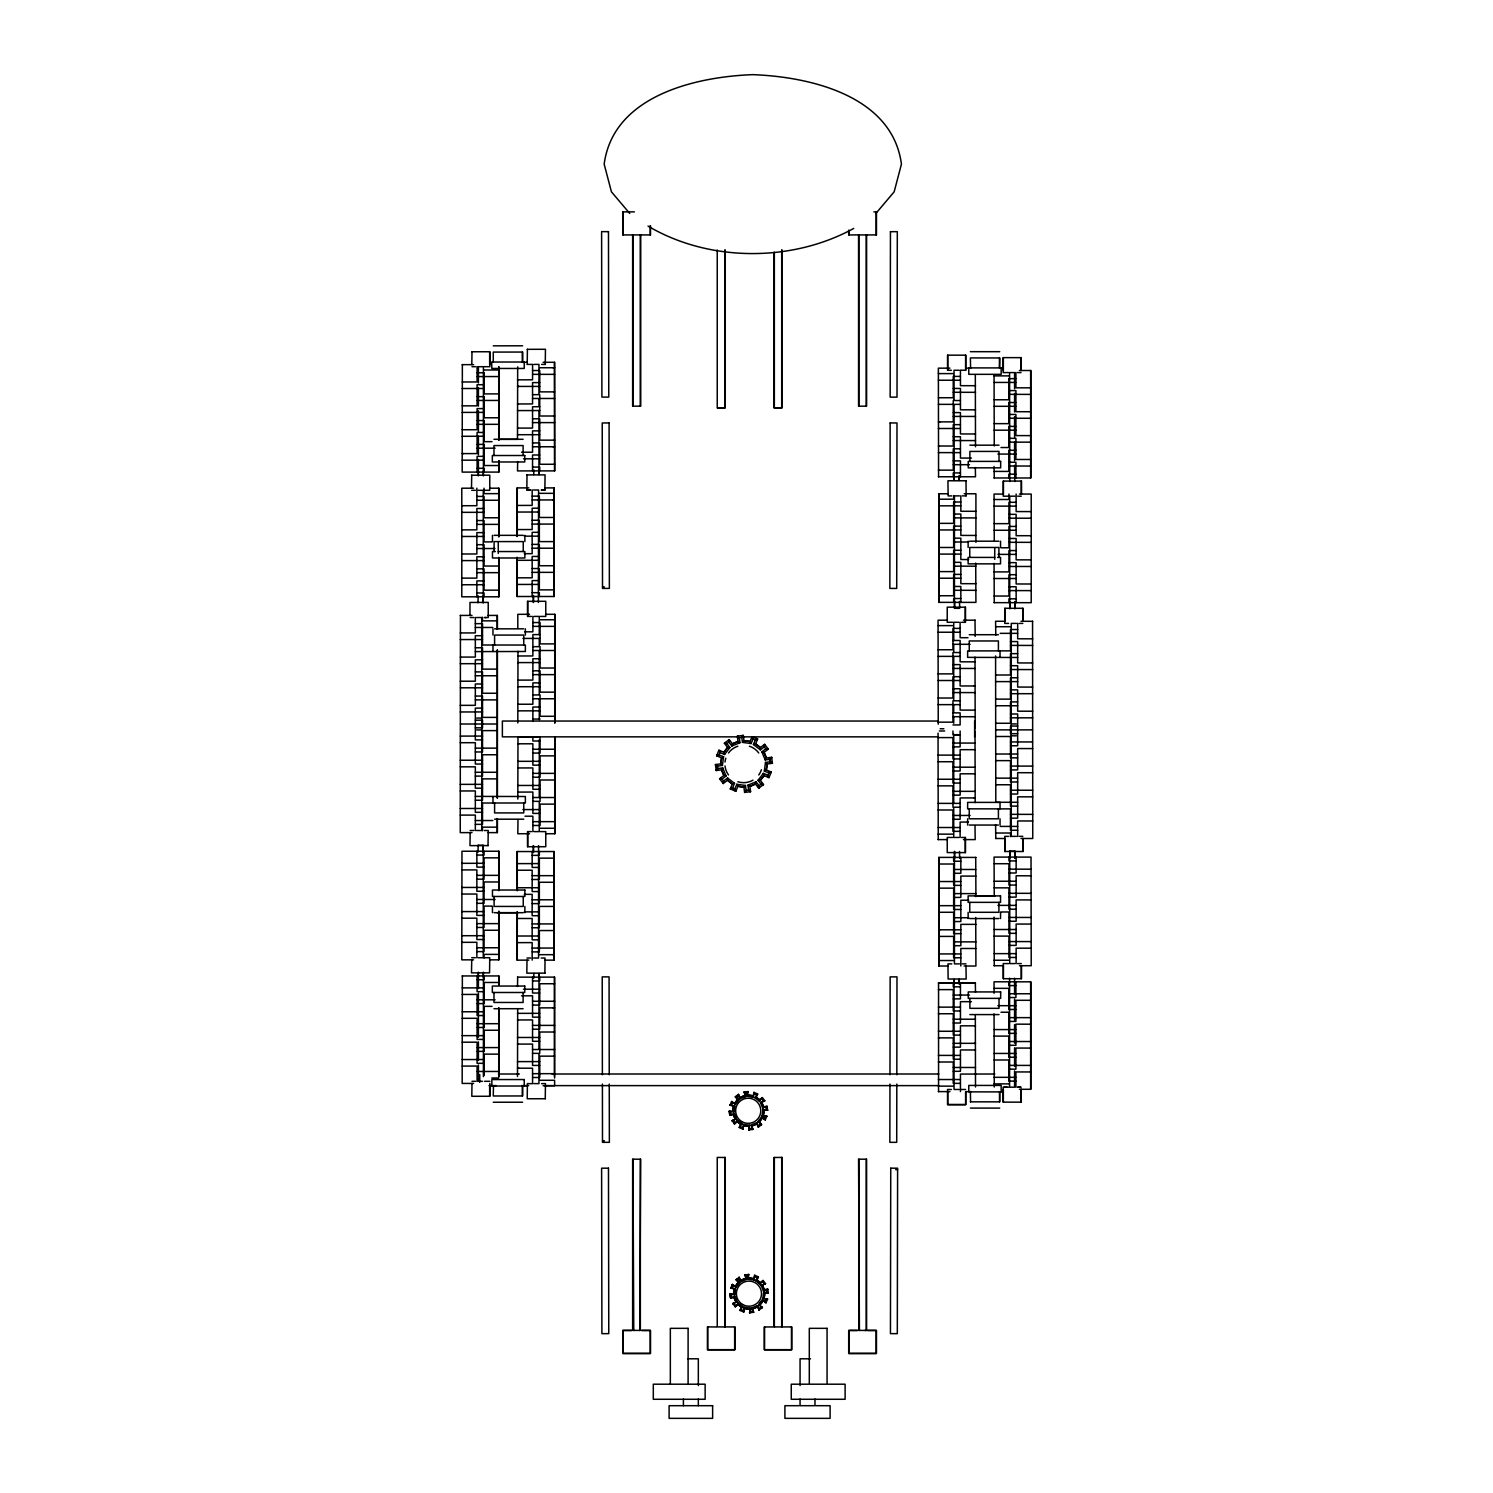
<?xml version="1.0" encoding="UTF-8"?>
<svg xmlns="http://www.w3.org/2000/svg" width="1493" height="1493" viewBox="0 0 1493 1493"><rect width="100%" height="100%" fill="white"/><g stroke="black" fill="none" stroke-linecap="round" stroke-linejoin="round"><path stroke-width="1.5" d="M723.247 783.526L723.582 781.044L727.576 778.002L727.576 780.223L732.354 783.9L734.5 783.34L732.578 787.968L730.264 788.92L732.354 783.9A23.104 23.104 0 0 1 727.576 780.223L723.247 783.526L719.589 778.73L723.918 775.427L726.065 776.005L722.071 779.047L719.589 778.73M734.519 1123.912L737.43 1120.198L737.43 1121.691A15.527 15.527 0 0 0 740.64 1124.173L742.096 1123.781L739.24 1127.532L740.64 1124.173L737.43 1121.691L734.519 1123.912L732.074 1120.683L736.422 1118.854L732.074 1120.683M735.265 1306.786L738.177 1303.072L738.177 1304.565L741.386 1307.047L742.823 1306.674L739.968 1310.425L741.386 1307.047A15.527 15.527 0 0 1 738.177 1304.565L735.265 1306.786L732.802 1303.576L737.15 1301.747L732.802 1303.576M762.344 1097.579L759.452 1101.274L759.452 1099.781L756.242 1097.299L754.805 1097.691L757.642 1093.958L756.242 1097.299A15.527 15.527 0 0 1 759.452 1099.781L762.344 1097.579L764.808 1100.789L760.478 1102.618L764.808 1100.789M764.64 744.335L764.323 746.817L760.348 749.841L760.348 747.62L755.57 743.943L753.424 744.503L755.327 739.912L757.642 738.96L755.57 743.943A23.104 23.104 0 0 1 760.348 747.62L764.64 744.335L768.316 749.131L764.005 752.416L761.859 751.837L765.834 748.795L768.316 749.131M763.091 1280.453L760.198 1284.167L760.198 1282.655A15.527 15.527 0 0 0 756.988 1280.192L755.533 1280.565L758.388 1276.851L756.988 1280.192L760.198 1282.655L763.091 1280.453L765.554 1283.681L761.206 1285.492L765.554 1283.681M889.959 1084.067L889.847 1142.332L896.714 1142.332L896.808 1084.067M889.977 1074.736L890.145 976.87L896.994 976.87L896.826 1074.755M722.425 765.442L720.858 763.856L715.464 764.547L717.424 766.077L722.425 765.442L723.582 756.764L718.935 754.842L716.64 755.794L721.66 757.884L723.582 756.764M728.845 742.058L729.181 739.576L732.466 743.869L731.869 746.015L728.845 742.058L726.867 743.57L724.385 743.234L727.67 747.526L729.89 747.545L726.867 743.57M756.037 781.809L755.458 783.974L758.705 788.229L759.041 785.747L756.037 781.809L747.956 785.15L748.609 790.133L750.587 791.663L749.878 786.27L747.956 785.15M764.341 771.079L766.264 769.959L771.284 772.049L768.97 773.001L764.341 771.079L765.498 762.4L770.444 761.766L772.422 763.296L767.066 763.987L765.498 762.4M733.959 1111.744L729.293 1111.165L733.959 1111.744L734.743 1105.921L730.077 1105.268L734.743 1105.921M738.288 1096.03L738.512 1094.369L740.323 1098.699L738.288 1096.03L735.284 1096.832L737.486 1099.725L738.979 1099.725L736.945 1097.056M734.705 1294.636L730.021 1294.039L734.705 1294.636L735.489 1288.814L730.805 1288.142L735.489 1288.814M756.559 1122.755L758.351 1127.066L756.559 1122.755L751.128 1124.994L752.901 1129.38L751.128 1124.994M739.016 1278.922L739.24 1277.261L741.051 1281.591L739.016 1278.922L736.03 1279.725L738.233 1282.599L739.726 1282.618L737.691 1279.949M762.139 1115.532L766.805 1116.204L762.139 1115.532L762.923 1109.71L767.57 1110.307L762.923 1109.71M763.446 1114.786L763.987 1110.773A15.527 15.527 0 0 1 759.396 1121.747L761.579 1124.602L758.351 1127.066M757.306 1305.647L759.097 1309.958L757.306 1305.647L751.875 1307.887L753.629 1312.254L751.875 1307.887M762.886 1298.425L767.533 1299.078L762.886 1298.425L763.651 1292.602L768.316 1293.199L763.651 1292.602M764.715 1293.666L764.173 1297.678A15.527 15.527 0 0 0 762.662 1285.884L764.192 1289.635L763.446 1290.922L767.794 1289.168L764.192 1289.635M716.64 755.794L718.954 750.214L723.974 752.304L724.553 754.469L719.906 752.528L718.954 750.214M718.935 754.842L719.906 752.528M752.08 736.646L750.009 741.61L751.11 743.551L753.032 738.942L752.08 736.646L757.642 738.96M751.949 738.55L752.659 736.87M730.842 789.162L731.402 787.837L735.788 789.666L735.247 790.991M736.814 784.292L737.915 786.232L735.825 791.253L734.873 788.939L736.814 784.292L745.474 785.467L746.127 790.45L744.596 792.428L743.906 787.035L745.474 785.467M756.372 740.397L757.082 738.718M767.999 775.315L763.371 773.374L763.949 775.539L768.951 777.629L767.999 775.315L768.97 773.001M768.951 777.629L771.284 772.049M730.077 1105.268L731.645 1101.517L735.396 1104.372L731.645 1101.517M731.626 1104.633L732.279 1103.066M753.909 1092.391L753.256 1097.038L753.909 1092.391L757.642 1093.958M753.816 1093.678L754.282 1092.559M743.645 1124.434L742.973 1129.1L743.645 1124.434L749.467 1125.218L748.87 1129.884L749.467 1125.218M756.783 1094.91L757.25 1093.79M764.603 1118.388L761.486 1117.081L765.237 1119.937L765.256 1116.839M765.237 1119.937L766.805 1116.204M730.805 1288.142L732.372 1284.409L736.124 1287.265L732.372 1284.409M732.372 1287.507L733.007 1285.958M754.637 1275.283L753.984 1279.93L754.637 1275.283L758.388 1276.851M755.029 1275.451L754.562 1276.571L757.53 1277.803L757.996 1276.683M744.372 1307.308L743.719 1311.974L744.372 1307.308L750.195 1308.092L749.617 1312.776L750.195 1308.092M765.349 1301.28L762.232 1299.974L765.984 1302.829L765.984 1299.731M765.984 1302.829L767.533 1299.078M716.229 770.537L717.76 768.559L722.743 767.925L721.623 769.847L723.918 775.427A23.104 23.104 0 0 1 721.623 769.847L716.229 770.537L715.464 764.547M771.638 757.306L770.127 759.284L765.181 759.918L766.301 757.996L764.005 752.416A23.104 23.104 0 0 1 766.301 757.996L771.638 757.306L772.422 763.296M729.797 1115.178L734.183 1113.423L733.436 1114.711A15.527 15.527 0 0 0 734.967 1118.462L733.436 1114.711L729.797 1115.178L729.293 1111.165M767.047 1106.294L762.718 1108.049L763.464 1106.742L761.915 1103.01A15.527 15.527 0 0 1 763.464 1106.742L767.047 1106.294L767.57 1110.307M730.544 1298.07L734.911 1296.297L734.164 1297.604A15.527 15.527 0 0 0 735.713 1301.355L734.164 1297.604L730.544 1298.07L730.021 1294.039M724.553 754.469L729.89 747.545M741.797 737.393L743.327 735.414L744.018 740.808L742.45 742.376L741.797 737.393L739.315 737.71L737.337 736.198L738.046 741.573L739.968 742.693L739.315 737.71M758.033 780.298L760.254 780.316L763.502 784.571L761.038 784.236L758.033 780.298L763.371 773.374M735.396 1104.372L738.979 1099.725M746.985 1092.913L748.012 1091.57L747.433 1096.254L746.985 1092.913L743.999 1092.092L745.754 1096.459L745.324 1093.119M761.579 1124.602L757.903 1121.747L761.486 1117.081M761.878 1118.537L759.396 1121.747L757.903 1121.747M736.124 1287.265L739.726 1282.618M747.732 1275.787L748.758 1274.462L748.161 1279.146L747.732 1275.787L744.727 1274.985L746.5 1279.352L746.071 1276.011M758.631 1304.621L762.326 1307.495L758.631 1304.621L762.232 1299.974M875.868 213.443L894.158 191.832L901.436 164.155C892.366 95.907 810.494 76.778 752.808 74.65C695.103 76.778 613.231 95.907 604.161 164.155L611.439 191.832L629.729 213.443M724.385 743.234L729.181 739.576M719.925 779.159L721.138 778.245M763.875 745.716L765.032 744.839M766.767 749.523L767.925 748.628M722.911 783.079L724.124 782.164M759.041 785.747L761.038 784.236M758.705 788.229L763.502 784.571M735.284 1096.832L738.512 1094.369M732.298 1120.982L733.1 1120.347L735.116 1122.997L734.295 1123.613M758.575 1125.405L759.918 1124.378M736.03 1279.725L739.24 1277.261M733.026 1303.856L733.847 1303.24L735.844 1305.871L735.041 1306.487M759.321 1308.279L760.646 1307.271M759.097 1309.958L762.326 1307.495M853.716 228.429C791.738 262.451 709.1 262.208 648.018 226.096M731.869 746.015L739.968 742.693M744.466 1095.713L740.715 1097.262A15.527 15.527 0 0 1 752.509 1095.731L748.478 1095.19M740.323 1098.699L745.754 1096.459M741.051 1281.591L746.5 1279.352M753.163 1308.633L756.914 1307.084A15.527 15.527 0 0 1 745.119 1308.615L749.131 1309.156M737.337 736.198L743.327 735.414M715.539 765.2L716.883 765.032M771.713 757.809L769.511 758.089L770.145 763.072L772.348 762.792M716.136 769.903L717.48 769.716L717.088 766.6M746.127 790.45L748.609 790.133M744.596 792.428L750.587 791.663M743.999 1092.092L748.012 1091.57M729.349 1111.594L729.741 1114.748M765.61 1106.817L767.103 1106.63M766.04 1110.157L767.533 1109.971M749.897 1128.559L751.558 1128.353M748.87 1129.884L752.901 1129.38M744.727 1274.985L748.758 1274.462M767.831 1289.504L766.357 1289.709L766.786 1293.05L768.26 1292.863M730.077 1294.468L730.488 1297.641M750.624 1311.451L752.304 1311.227M749.617 1312.776L753.629 1312.254M602.5 586.973L604.422 586.954M602.5 1140.876L604.422 1140.876M634.394 211.875L622.749 211.875L622.749 234.905L631.763 234.942M873.872 211.875L876.466 211.875L876.466 234.905L867.452 234.942M641.505 234.905L650.519 234.942L650.519 225.723M857.71 234.905L848.696 234.942L848.696 230.333M493.269 345.835L522.606 345.797M527.216 349.325L545.449 349.287L545.262 364.423M471.807 351.769L489.853 351.751L489.853 366.699L484.534 366.699M970.394 351.676L999.731 351.695M999.526 357.928L999.526 367.894L999.731 357.947L970.394 357.928L970.581 367.913M522.289 362.295L526.917 362.295M543.079 362.295L554.631 362.295L554.631 470.892L554.444 362.314M462.177 364.647L473.598 364.647M527.402 364.404L532.59 364.423L532.553 379.801L517.492 379.838M533.915 364.404L538.954 364.404L538.954 394.227M541.604 364.423L545.449 364.404M471.993 366.699L475.595 366.699M539.757 367.745L554.631 367.745M553.082 367.763L554.444 367.763M949.921 368.155L938.369 368.155L938.574 476.79M966.083 368.155L970.711 368.155M484.217 370.003L498.942 370.003M532.572 370.525L539.757 370.525L539.738 391.875L554.631 391.875M951.396 370.301L947.551 370.264L947.551 355.166L965.784 355.185L965.784 370.301M959.085 370.264L954.046 370.264L954.046 400.105M1019.402 370.507L1030.823 370.507L1030.823 477.984L994.058 477.965M1008.466 372.578L1003.147 372.578L1003.147 357.629L1021.193 357.648L1021.193 370.469M1017.405 372.578L1021.007 372.578M477.088 372.765L484.217 372.765L484.199 393.891L498.923 393.891M938.369 373.605L953.243 373.605M532.572 374.351L554.631 374.351M994.058 375.881L1008.783 375.881M960.428 376.404L953.243 376.404L953.262 397.735L938.369 397.735M477.088 376.553L498.942 376.553M1015.912 378.643L1008.783 378.643L1008.801 399.769L994.077 399.769M938.369 380.23L960.428 380.23M462.177 381.984L477.088 381.947L477.088 366.606M539.738 382.6L532.553 382.6L532.553 403.931L517.492 403.968M994.058 382.432L1015.912 382.432M484.199 384.709L477.088 384.709L477.088 405.835L462.177 405.853M975.508 385.698L960.447 385.679L960.428 370.171L965.598 370.264L965.598 355.166M517.679 386.426L539.738 386.426M517.492 386.444L518.836 386.444M1030.823 387.844L1015.912 387.825L1015.912 372.466M462.177 388.516L484.199 388.497M953.262 388.46L960.447 388.46L960.447 409.81L975.508 409.828M1008.801 390.569L1015.912 390.569L1015.912 411.713L1030.823 411.732M953.262 392.286L975.508 392.323M1008.801 394.357L1030.823 394.395M532.553 394.656L539.738 394.656L539.738 416.006L554.631 416.006M477.088 396.653L484.199 396.653L484.199 417.779L498.923 417.779M532.553 398.482L554.631 398.482M477.088 400.441L498.923 400.441M960.447 400.535L953.262 400.535L953.262 421.884L938.369 421.884M1015.912 402.513L1008.801 402.513L1008.801 423.639L994.077 423.639M938.369 404.36L960.447 404.36M994.077 406.301L1015.912 406.301M539.738 406.731L532.553 406.731L532.553 428.08L517.492 428.099M717.517 407.925L725.15 407.925L725.15 250.059M484.199 408.597L477.088 408.597L477.088 429.723L462.177 429.741M517.492 410.575L539.738 410.556M462.177 412.404L484.199 412.385M953.262 412.591L960.447 412.591L960.447 433.94L975.508 433.978M1008.801 414.457L1015.912 414.457L1015.912 435.583L1030.823 435.62M953.262 416.416L975.508 416.454M1008.801 418.245L1030.823 418.283M532.553 418.786L539.738 418.786L539.738 440.136L554.631 440.136M477.088 420.541L484.199 420.541L484.199 441.667L491.999 441.667M938.574 421.903L939.937 421.903M532.553 422.612L554.631 422.612M477.088 424.329L498.923 424.329M960.447 424.665L953.262 424.665L953.262 446.015L938.369 446.015M1015.912 426.401L1008.801 426.401L1008.801 447.527L1001.001 447.527M938.369 428.491L960.447 428.491M994.077 430.189L1015.912 430.189M539.738 430.861L532.553 430.861L532.553 452.211L521.542 452.211M484.199 432.466L477.088 432.466L477.088 453.592L462.363 453.592M517.492 434.706L539.738 434.687M462.177 436.292L484.199 436.255M953.262 436.721L960.447 436.721L960.447 458.071L971.458 458.071M1008.801 438.345L1015.912 438.345L1015.912 459.471L1030.823 459.489M493.978 439.297L523.11 439.297M498.998 439.334L517.698 439.334M953.262 440.547L975.508 440.584M1008.801 442.133L1030.823 442.152M532.553 442.917L539.738 442.917L539.738 464.267L554.631 464.267M477.088 444.41L484.199 444.41L484.199 465.536L498.923 465.536M969.89 445.175L999.022 445.175M532.553 446.762L554.631 446.762L553.063 446.78M477.088 448.199L495.097 448.199M960.447 448.796L953.262 448.796L953.262 470.146L938.369 470.146M1015.912 450.289L1008.801 450.289L1008.801 471.415L994.077 471.415M938.369 452.622L960.447 452.622M462.177 453.629L463.521 453.629M997.903 454.077L1015.912 454.077M539.738 454.992L532.553 454.992L532.553 470.892M484.199 456.354L477.088 456.354L477.088 472.087M523.483 458.818L539.738 458.818M462.177 460.18L484.199 460.143M953.262 460.87L960.447 460.87L960.447 476.752M1008.801 462.233L1015.912 462.233L1015.912 477.965M953.262 464.696L969.517 464.696M1008.801 466.021L1030.823 466.04M532.553 467.066L539.738 467.066L539.738 470.892M477.088 468.298L484.199 468.298L484.199 472.087M554.631 470.892L517.492 470.911L517.679 461.636M960.447 472.926L953.262 472.926L953.262 476.752M1015.912 474.177L1008.801 474.177L1008.801 477.965M526.824 474.923L545.057 474.886L544.87 490.021M471.508 475.222L489.76 475.185L489.76 490.301L484.385 490.301M938.369 476.752L975.508 476.79L975.321 467.514M966.176 480.783L947.943 480.765L948.13 495.9L951.788 495.9M1008.615 496.18L1003.24 496.18L1003.24 481.063L1021.492 481.082L1021.492 494.034M528.839 487.894L517.082 487.912L517.082 536.435M544.814 487.912L554.239 487.894L554.22 596.491L517.082 596.509L517.082 557.225L517.287 596.491M473.524 488.192L461.785 488.211L461.785 596.808L498.942 596.789L498.942 557.505M489.499 488.211L498.942 488.192L498.942 536.715M527.01 490.003L530.668 490.003M533.524 490.003L538.562 490.003L538.376 602.463M541.716 490.003L545.057 490.003M471.713 490.301L475.353 490.301M478.208 490.301L483.265 490.301L483.265 602.724M528.522 490.021L530.164 490.021M541.212 490.021L542.929 490.021M539.365 493.343L554.239 493.343M498.942 493.642L484.049 493.642L484.049 488.192M948.186 493.791L938.761 493.754L938.78 602.351L975.918 602.388L975.713 563.085M964.161 493.754L975.918 493.791L975.918 542.314M1003.501 494.09L994.058 494.052L994.263 540.298M1019.476 494.052L1031.215 494.09L1031.215 602.687L994.058 602.649M959.476 495.881L954.438 495.881L954.438 608.304L959.682 608.323L959.495 601.418M962.332 495.881L965.99 495.881M532.18 496.124L539.365 496.124L539.346 517.474L554.22 517.474M1014.792 496.18L1009.735 496.18L1009.735 608.603M1017.647 496.18L1021.287 496.18M476.864 496.423L484.049 496.423L484.049 517.772L498.923 517.772M938.761 499.203L953.635 499.203L953.635 495.583M994.058 499.502L1008.951 499.502L1008.951 494.052M532.161 499.95L554.239 499.95M476.864 500.248L498.942 500.248M553.082 499.987L554.052 499.987M960.82 502.003L953.635 502.003L953.654 523.352L938.78 523.352M1016.136 502.301L1008.951 502.301L1008.951 523.651L994.077 523.651M517.082 505.436L532.161 505.399L532.18 489.891M461.785 505.735L476.864 505.698L476.864 488.192M938.761 505.828L960.839 505.828M994.058 506.127L1016.136 506.127M539.346 508.199L532.161 508.199L532.161 529.548L517.082 529.567M484.049 508.497L476.864 508.497L476.864 529.847L461.785 529.866M975.918 511.297L960.839 511.278L960.82 495.769M1031.215 511.595L1016.136 511.576L1016.136 494.052M517.082 512.043L539.346 512.024M461.785 512.342L484.049 512.323M953.654 514.059L960.839 514.059L960.839 535.408L975.675 535.446M1008.951 514.357L1016.136 514.357L1016.136 535.707L1031.028 535.707M953.654 517.884L975.918 517.922M1008.951 518.183L1031.215 518.22M532.161 520.255L539.346 520.255L539.346 541.604L554.22 541.604M476.864 520.553L484.049 520.553L484.049 541.903L491.925 541.903M532.161 524.08L554.22 524.08M476.864 524.379L498.923 524.379M960.839 526.133L953.654 526.133L953.654 547.483L938.78 547.483M1016.136 526.432L1008.951 526.432L1008.951 547.782L1001.075 547.782M938.78 529.959L960.839 529.959M994.077 530.258L1016.136 530.258M539.346 532.329L532.161 532.329L532.161 553.679L524.286 553.679M484.049 532.628L476.864 532.628L476.864 553.978L461.785 553.996M494.09 535.334L523.241 535.334M524.286 536.155L539.346 536.155M461.785 536.472L484.049 536.454M953.654 538.189L960.839 538.189L960.839 559.539L968.714 559.539M1008.951 538.488L1016.136 538.488L1016.136 559.838L1031.215 559.875M969.759 541.194L998.91 541.194M953.654 542.015L968.714 542.015M1008.951 542.314L1031.215 542.351M532.161 544.385L539.346 544.385L539.346 565.735L554.22 565.735M476.864 544.684L484.049 544.684L484.049 566.034L498.923 566.034M532.161 548.211L554.22 548.211M476.864 548.528L494.967 548.528M960.839 550.264L953.654 550.264L953.654 571.614L938.78 571.614M1016.136 550.562L1008.951 550.562L1008.951 571.912L994.077 571.912M495.377 551.552L492.466 551.552L492.466 557.99L524.864 557.99L524.864 551.552L498.27 551.552M938.78 554.09L960.839 554.09M998.033 554.388L1016.136 554.388M539.346 556.46L532.161 556.46L532.161 577.81L517.082 577.828M484.049 556.758L476.864 556.758L476.864 578.108L461.785 578.127M994.73 557.412L968.136 557.412L968.136 563.85L1000.534 563.85L1000.534 557.412L997.623 557.412M539.346 560.286L517.324 560.304M484.049 560.584L462.028 560.603M953.654 562.338L960.839 562.338L960.839 583.67L975.918 583.707M1008.951 562.637L1016.136 562.637L1016.136 583.968L1031.215 584.006M953.654 566.164L975.918 566.183M1008.951 566.463L1031.215 566.482M532.161 568.534L539.346 568.534L539.346 589.866L554.22 589.866M476.864 568.833L484.049 568.833L484.049 590.164L498.923 590.164M532.161 572.36L554.22 572.36M476.864 572.659L498.923 572.659M960.839 574.394L953.654 574.394L953.654 595.744L938.78 595.744M1016.136 574.693L1008.951 574.693L1008.951 596.043L994.077 596.043M938.78 578.22L960.839 578.22M994.077 578.519L1016.136 578.519M539.346 580.59L532.161 580.59L532.161 596.491M484.049 580.889L476.864 580.889L476.864 596.789M517.082 584.454L539.346 584.416M461.785 584.752L484.049 584.715M953.654 586.469L960.839 586.469L960.839 602.351M1008.951 586.768L1016.136 586.768L1016.136 602.649M953.654 590.295L975.918 590.314M1008.951 590.593L1031.215 590.612M476.864 592.964L484.049 592.964L484.049 596.789M532.161 592.665L539.346 592.665L539.346 596.491M938.966 595.763L939.937 595.763M960.839 598.525L953.654 598.525L953.654 602.351M1016.136 598.824L1008.951 598.824L1008.951 602.649M1022.817 608.286L1022.817 621.237L1023.022 608.304L1004.77 608.286L1004.77 623.402L1008.615 623.421M529.548 614.295L517.81 614.332L517.81 628.198M545.524 614.332L554.948 614.295L554.948 722.892M460.255 615.433L471.993 615.415M487.968 615.433L497.412 615.415L497.412 629.281M531.377 616.422L527.533 616.441L527.533 601.324L545.766 601.306L545.766 616.422L540.391 616.422M534.233 616.422L539.272 616.422L539.272 634.768M470.183 617.523L473.822 617.523M476.678 617.523L481.735 617.523L481.735 830.5L476.678 830.5M484.87 617.523L488.23 617.523L488.23 602.407L469.978 602.444L469.978 615.396M484.385 617.561L486.083 617.561M540.074 619.763L554.948 619.763M947.476 620.192L938.052 620.174L938.239 724.18M963.452 620.174L975.19 620.192M497.412 620.864L482.519 620.864L482.519 617.225M1021.007 621.275L1032.745 621.312M952.609 622.282L947.234 622.282L947.234 607.166L965.467 607.203L965.467 622.32L961.623 622.282M958.767 622.282L953.728 622.282L953.728 640.646M532.889 622.544L540.074 622.544L540.055 643.894L554.948 643.894M1016.322 623.402L1011.265 623.402L1011.265 836.36L1016.322 836.36M1019.178 623.402L1022.817 623.402M475.334 623.645L482.519 623.645L482.519 644.995L525.368 645.051L525.368 651.489L475.334 651.601M938.052 625.623L952.926 625.623M532.889 626.369L554.948 626.369M995.588 626.724L1010.481 626.724M475.334 627.471L492.821 627.471M960.111 628.404L952.926 628.404L952.945 649.754L938.052 649.754M494.594 628.833L523.744 628.833M1017.666 629.523L1010.481 629.523L1010.481 650.873L967.632 650.911L967.632 657.368L1017.666 657.48M524.584 631.819L532.87 631.819L532.889 616.31M938.052 632.23L960.111 632.23M460.255 632.957L475.334 632.92L475.334 617.411M1000.179 633.349L1017.666 633.349M540.055 634.6L532.87 634.6L532.87 655.95L517.81 655.987M969.256 634.712L998.406 634.712M482.519 635.719L475.334 635.719L475.334 657.069L460.255 657.088M968.005 637.698L960.13 637.698L960.111 622.189M522.905 638.425L540.055 638.425M1032.745 638.817L1017.666 638.799L1017.666 623.29M460.255 639.564L482.519 639.545M952.945 640.478L960.13 640.478L960.13 661.828L975.19 661.847M1010.481 641.579L1017.666 641.579L1017.666 662.929L1032.745 662.967M952.945 644.304L970.095 644.304M1010.481 645.405L1032.745 645.443M532.87 646.674L540.055 646.674L540.055 668.024L554.948 668.024M475.334 647.775L482.519 647.775L482.519 669.125L497.393 669.125M532.87 650.5L554.948 650.5M960.13 652.534L952.945 652.534L952.945 673.884L938.052 673.884M1017.666 653.654L1010.481 653.654L1010.481 675.004L995.607 675.004M938.052 656.379L960.13 656.379M540.055 658.749L532.87 658.749L532.87 680.08L517.81 680.117M482.519 659.85L475.334 659.85L475.334 681.2L460.255 681.219M517.81 662.593L540.055 662.575M460.255 663.694L482.519 663.676M952.945 664.609L960.13 664.609L960.13 685.959L975.004 685.959M1010.481 665.71L1017.666 665.71L1017.666 687.06L1032.745 687.097M952.945 668.435L975.19 668.472M1010.481 669.555L1032.745 669.573M532.87 670.805L540.055 670.805L540.055 692.155L554.948 692.155M475.334 671.906L482.519 671.906L482.519 693.256L497.393 693.256M532.87 674.631L554.948 674.631M475.334 675.75L497.393 675.75M960.13 676.684L952.945 676.684L952.945 698.033L938.052 698.033M1017.666 677.785L1010.481 677.785L1010.481 699.135L995.607 699.135M938.052 680.509L960.13 680.509M995.607 681.61L1017.666 681.61M540.055 682.88L532.87 682.88L532.87 704.229L517.81 704.248M482.519 683.981L475.334 683.981L475.334 705.331L460.255 705.349M974.22 685.978L975.19 685.978M517.81 686.724L540.055 686.705M460.441 687.806L482.519 687.806M952.945 688.74L960.13 688.74L960.13 710.089L975.19 710.127M1010.481 689.859L1017.666 689.859L1017.666 711.191L1032.745 711.228M952.945 692.565L975.19 692.603M1010.481 693.685L1032.745 693.704M532.87 694.936L540.055 694.936L540.055 716.285L554.948 716.285M475.334 696.055L482.519 696.055L482.519 717.386L497.393 717.386M532.87 698.761L554.948 698.761M475.334 699.881L497.393 699.881M960.13 700.814L952.945 700.814L952.945 722.164L938.052 722.164M1017.666 701.915L1010.481 701.915L1010.481 723.265L995.607 723.265M938.052 704.64L960.13 704.64M995.607 705.741L1017.666 705.741M540.055 707.01L532.87 707.01L532.87 720.895M482.519 708.111L475.334 708.111L475.334 739.893L482.519 739.893M540.055 710.836L518.78 710.855M460.255 711.974L482.519 711.937M952.945 712.87L960.13 712.87L960.13 724.945L952.945 724.945M1010.481 713.99L1017.666 713.99L1017.666 745.772L1010.481 745.772M952.945 716.696L975.19 716.733M1010.481 717.816L1032.745 717.834M476.678 718.058L481.735 718.058M532.87 719.066L540.055 719.066M475.334 720.186L482.519 720.186L482.519 727.837L475.334 727.837M937.417 721.044L502.376 721.044L502.376 736.851L737.337 736.851M460.441 724.012L497.393 724.012M1011.265 723.937L1016.322 723.937M1017.666 726.046L1010.481 726.046L1010.481 733.698L1017.666 733.698M940.179 728.771L943.856 728.771M476.678 729.946L481.735 729.946M995.607 729.872L1032.559 729.872M497.393 730.618L482.519 730.618L482.519 751.968L475.334 751.968M939.396 730.991L944.658 730.991M953.728 734.705L958.767 734.705M960.13 734.817L952.945 734.817L952.945 730.991M1011.265 735.825L1016.322 735.825M460.255 736.105L482.519 736.068M995.607 736.497L1010.481 736.497L1010.481 757.847L1017.666 757.847M742.002 736.851L937.417 736.851M517.81 737.206L540.055 737.187L540.055 753.069L532.87 753.069M938.052 737.598L952.945 737.598L952.945 758.948L960.13 758.948M540.055 741.013L532.87 741.013L532.87 737.187M1010.481 741.946L1032.559 741.946M460.255 742.712L475.334 742.693L475.334 764.043L482.519 764.043M952.945 743.047L975.19 743.085M517.996 743.794L532.87 743.794L532.87 765.144L540.055 765.144M517.81 743.831L518.78 743.831M952.945 746.873L960.13 746.873L960.13 730.991M475.334 748.142L497.393 748.142M1032.745 748.59L1017.666 748.553L1017.666 769.903L1010.481 769.903M532.87 749.243L554.948 749.243M975.19 749.691L960.13 749.673L960.13 771.023L952.945 771.023M995.607 754.021L1017.666 754.021M497.393 754.749L482.519 754.749L482.519 776.099L475.334 776.099M938.052 755.122L960.13 755.122M554.948 755.869L540.055 755.869L540.055 777.218L532.87 777.218M460.255 760.236L482.519 760.217M995.607 760.628L1010.481 760.628L1010.481 781.977L1017.666 781.977M517.81 761.337L540.055 761.318M938.052 761.729L952.945 761.729L952.945 783.079L960.13 783.079M1010.481 766.077L1032.745 766.096M460.255 766.842L475.334 766.823L475.334 788.173L482.519 788.173M952.945 767.178L975.19 767.215M517.81 767.962L532.87 767.925L532.87 789.274L540.055 789.274M475.334 772.273L497.393 772.273M1032.745 772.721L1017.666 772.683L1017.666 794.033L1010.481 794.033M532.87 773.374L554.948 773.374M975.19 773.822L960.13 773.803L960.13 795.153L952.945 795.153M995.607 778.152L1017.666 778.152M497.393 778.879L482.519 778.879L482.519 800.229L475.334 800.229M938.052 779.253L960.13 779.253M554.948 779.999L540.055 779.999L540.055 801.349L532.87 801.349M460.255 784.366L482.519 784.348M995.607 784.758L1010.481 784.758L1010.481 806.108L1017.666 806.108M517.81 785.467L540.055 785.449M938.052 785.859L952.945 785.859L952.945 807.209L960.13 807.209M1010.481 790.208L1032.745 790.245M460.255 790.973L475.334 790.954L475.334 812.304L482.519 812.304M952.945 791.327L975.19 791.346M517.81 792.092L532.87 792.055L532.87 813.405L540.055 813.405M475.334 796.404L525.368 796.515L525.368 802.973L482.519 803.029L482.519 824.36L475.334 824.36M1032.745 796.851L1017.666 796.833L1017.666 818.164L1010.481 818.164M532.87 797.523L554.948 797.523M975.004 797.934L960.13 797.934L960.13 819.284L952.945 819.284M974.22 797.953L975.19 797.953M995.607 802.282L1017.666 802.282M938.052 803.383L960.13 803.383M554.948 804.13L540.055 804.13L540.074 825.48L532.889 825.48M460.255 808.497L482.519 808.478M522.905 809.579L540.055 809.579M938.052 809.99L952.945 809.99L952.926 831.34L960.111 831.34M1010.481 814.338L1032.745 814.376M460.255 815.122L475.334 815.085L475.334 830.593M952.945 815.458L970.095 815.458M524.995 816.204L532.87 816.204L532.889 831.713M494.594 819.19L523.744 819.19M475.334 820.534L492.821 820.534M1032.745 820.982L1017.666 820.963L1017.666 836.472M532.889 821.654L554.948 821.654M968.416 822.064L960.13 822.064L960.111 837.573M969.256 825.05L998.406 825.05M1000.179 826.413L1017.666 826.413M497.412 827.159L482.519 827.159L482.519 830.799M938.052 827.514L960.111 827.514M540.074 828.26L554.948 828.26M1017.666 830.239L1010.481 830.239L1010.481 808.889L967.632 808.833L967.632 802.394L1000.03 802.394L1000.03 808.833M470.183 830.5L473.822 830.5M484.385 830.519L488.23 830.5L488.024 845.635M531.377 831.601L527.533 831.62L527.533 846.736L545.766 846.718L545.766 831.601L540.391 831.601M534.233 831.601L539.272 831.601L539.272 801.778M471.993 832.609L460.255 832.627L460.441 615.415M487.968 832.627L497.412 832.609L497.412 818.743M995.588 833.019L1010.481 833.019L1010.481 836.659M529.548 833.71L517.81 833.747L517.996 819.844M545.524 833.747L554.948 833.71L554.948 736.665M938.052 834.139L952.926 834.139M1008.615 836.397L1004.77 836.36L1004.77 851.477L1023.022 851.495L1023.022 838.543M1019.178 836.36L1022.817 836.36M952.609 837.461L947.234 837.461L947.234 852.578L965.467 852.615L965.467 837.498L961.623 837.461M958.767 837.461L953.728 837.461L953.728 807.638M995.588 838.487L1005.032 838.506M1021.007 838.487L1032.745 838.506L1032.559 621.275M938.052 839.589L947.476 839.607M963.452 839.589L975.19 839.607L975.004 825.722M478.003 845.318L483.265 845.299L483.265 957.722L478.208 957.722M488.23 845.598L469.978 845.635L470.183 832.646M517.287 851.533L517.287 890.817L517.082 851.551L554.239 851.533L554.239 960.13L544.814 960.148M476.864 855.06L484.049 855.06L484.049 851.234M532.161 855.358L539.346 855.358L539.346 851.533M975.918 857.43L938.761 857.393L938.761 966.008L948.186 966.027M498.923 857.84L484.049 857.84L484.049 879.19L476.864 879.19M554.22 858.139L539.346 858.139L539.346 879.489L532.161 879.489M1016.136 860.92L1008.951 860.92L1008.951 857.094M960.839 861.237L953.654 861.237L953.654 857.393M461.785 863.327L484.049 863.29M517.082 863.626L539.346 863.589M994.077 863.719L1008.951 863.719L1008.951 885.069L1016.136 885.069M938.78 864.018L953.654 864.018L953.654 885.368L960.839 885.368M484.049 867.134L476.864 867.134L476.864 851.234M539.346 867.433L532.161 867.433L532.161 851.533M953.654 869.467L975.675 869.486M1008.951 869.169L1031.215 869.187M461.785 869.934L476.864 869.915L476.864 891.265L484.049 891.265M517.082 870.232L532.161 870.214L532.161 891.564L539.346 891.564M1008.951 872.994L1016.136 872.994L1016.136 857.094M953.654 873.293L960.839 873.293L960.839 857.393M476.864 875.365L498.923 875.365M532.161 875.663L554.22 875.663M1031.215 875.812L1016.136 875.775L1016.136 897.125L1008.951 897.125M975.918 876.111L960.839 876.074L960.839 897.424L953.654 897.424M994.077 881.243L1016.136 881.243M938.78 881.542L960.839 881.542M498.923 881.971L484.049 881.971L484.049 903.321L476.864 903.321M554.22 882.27L539.346 882.27L539.346 903.62L532.161 903.62M461.785 887.458L484.049 887.439M517.082 887.756L539.346 887.738M994.077 887.85L1008.951 887.85L1008.951 909.2L1016.136 909.2M938.78 888.148L953.654 888.148L953.654 909.498L960.839 909.498M1008.951 893.299L1031.215 893.337M953.654 893.598L975.918 893.635M461.972 894.046L476.864 894.046L476.864 915.396L484.049 915.396M524.286 894.344L532.161 894.344L532.161 915.694L539.346 915.694M975.134 895.931L994.917 895.931M476.864 899.495L495.06 899.495M532.161 899.794L554.22 899.794M1031.215 899.943L1016.136 899.906L1016.136 921.256L1008.951 921.256M968.714 900.204L960.839 900.204L960.839 921.554L953.654 921.554M997.94 905.374L1016.136 905.374M938.78 905.672L960.839 905.672M491.925 906.102L484.049 906.102L484.049 927.452L476.864 927.452M554.22 906.419L539.346 906.419L539.346 927.75L532.161 927.75M461.785 911.588L484.049 911.57M524.286 911.868L539.346 911.868M1001.075 911.98L1008.951 911.98L1008.951 933.33L1016.136 933.33M938.78 912.279L953.654 912.279L953.654 933.629L960.839 933.629M494.09 912.69L523.241 912.69M497.225 912.708L517.828 912.708M1008.951 917.43L1031.215 917.467M953.654 917.728L968.714 917.728M461.785 918.195L476.864 918.176L476.864 939.526L484.049 939.526M517.082 918.494L532.161 918.475L532.161 939.825L539.346 939.825M969.759 918.55L998.91 918.55M476.864 923.626L498.923 923.626M532.161 923.924L554.22 923.924M1031.215 924.074L1016.136 924.055L1016.136 945.386L1008.951 945.386M975.918 924.372L960.839 924.354L960.839 945.704L953.654 945.704M994.077 929.504L1016.136 929.504M938.78 929.803L960.839 929.803M938.966 929.822L939.937 929.822M498.923 930.251L484.049 930.251L484.049 951.601L476.864 951.601M554.22 930.55L539.346 930.55L539.365 951.899L532.18 951.899M461.785 935.719L484.049 935.7M517.082 936.018L539.346 935.999M994.077 936.111L1008.951 936.111L1008.951 957.461L1016.136 957.461M938.78 936.41L953.654 936.41L953.635 957.76L960.82 957.76M1008.951 941.56L1031.215 941.598M953.654 941.859L975.918 941.896M461.785 942.344L476.864 942.307L476.864 957.815M517.082 942.643L532.161 942.606L532.18 960.13M476.864 947.756L498.942 947.756M532.161 948.055L554.239 948.055M1031.215 948.204L1016.136 948.186L1016.136 963.694M975.918 948.503L960.839 948.484L960.82 966.008M994.058 953.635L1016.136 953.635M938.761 953.934L960.839 953.934M498.942 954.382L484.049 954.382L484.049 958.021M539.365 954.68L554.239 954.68M553.082 954.699L554.052 954.699M471.713 957.722L475.353 957.722M484.385 957.722L489.76 957.722L489.555 972.857L471.508 972.857L471.713 959.868M527.01 958.021L530.668 958.021M533.524 958.021L538.562 958.021L538.562 845.598M541.212 958.039L545.057 958.021L544.87 973.156M473.524 959.831L461.785 959.85L461.972 851.234L498.942 851.234L498.942 890.519M489.499 959.85L498.942 959.831L498.942 911.309M517.287 960.13L517.287 911.607L517.082 960.148L528.839 960.13M994.058 960.242L1008.951 960.242M938.761 960.54L953.635 960.54M1008.615 963.582L1003.24 963.582L1003.24 978.699L1021.492 978.717L1021.492 965.766M1014.792 963.582L1009.735 963.582L1009.735 851.159L1014.997 851.178L1014.997 858.064M1017.647 963.582L1021.287 963.582M951.788 963.918L947.943 963.881L948.13 979.016L966.176 979.016L965.99 966.046M959.476 963.881L954.438 963.881L954.438 851.458M962.332 963.881L965.99 963.881M994.058 965.71L1003.501 965.728M1019.476 965.71L1031.215 965.728L1031.028 857.094L994.058 857.094L994.263 896.416M964.161 966.008L975.918 966.027L975.713 917.486M545.057 973.119L526.824 973.156L527.01 960.167M462.177 975.955L498.942 975.937L498.942 985.081M517.492 977.15L554.631 977.131L554.631 1078.077M477.088 979.725L484.199 979.725L484.199 975.937M532.553 980.957L539.738 980.957L539.738 977.131M498.923 982.469L484.199 982.469L484.199 1003.595L477.088 1003.595M938.369 983.01L975.321 983.01L975.508 992.266M975.508 983.029L938.556 983.029L938.556 1091.626M554.631 983.738L539.738 983.738L539.738 1005.088L532.553 1005.088M1015.912 985.585L1008.801 985.585L1008.801 981.797M960.447 986.836L953.262 986.836L953.262 983.01M462.177 987.899L484.199 987.881M994.077 988.347L1008.801 988.347L1008.801 1009.473L1015.912 1009.473M523.483 989.206L539.738 989.206M938.369 989.616L953.262 989.616L953.262 1010.966L960.447 1010.966M484.199 991.669L477.088 991.669L477.088 975.937M539.738 993.032L532.553 993.032L532.553 977.131M1008.801 993.741L1030.823 993.759M462.177 994.45L477.088 994.413L477.088 1015.539L484.199 1015.539M953.262 995.066L969.517 995.066M521.542 995.812L532.553 995.812L532.553 1017.162L539.738 1017.162M1008.801 997.529L1015.912 997.529L1015.912 981.797M953.262 998.892L960.447 998.892L960.447 983.01M477.088 999.806L495.097 999.806M1030.823 1000.31L1015.912 1000.291L1015.912 1021.417L1008.801 1021.417M532.553 1001.262L554.631 1001.262M971.458 1001.672L960.447 1001.672L960.447 1023.022L953.262 1023.022M997.903 1005.685L1015.912 1005.685M491.999 1006.357L484.199 1006.357L484.199 1027.483L477.088 1027.483M938.369 1007.14L960.447 1007.14M554.631 1007.868L539.738 1007.868L539.738 1029.218L532.553 1029.218M553.063 1007.906L554.426 1007.906M493.978 1008.708L523.11 1008.708M462.177 1011.787L484.199 1011.75M1001.001 1012.235L1008.801 1012.235L1008.801 1033.361L1015.912 1033.361M517.492 1013.355L539.738 1013.336M938.369 1013.747L953.262 1013.747L953.262 1035.097L960.447 1035.097M969.89 1014.587L999.022 1014.587M1008.801 1017.629L1030.823 1017.647M462.177 1018.319L477.088 1018.301L477.088 1039.427L484.199 1039.427M953.262 1019.196L975.508 1019.234M517.492 1019.962L532.553 1019.943L532.553 1041.293L539.738 1041.293M477.088 1023.694L498.923 1023.694M1030.823 1024.198L1015.912 1024.161L1015.912 1045.305L1008.801 1045.305M532.553 1025.392L554.631 1025.392M975.508 1025.84L960.447 1025.822L960.447 1047.153L953.262 1047.153M994.077 1029.573L1015.912 1029.573M498.923 1030.245L484.199 1030.245L484.199 1051.371L477.088 1051.371M938.369 1031.271L960.447 1031.271M554.631 1032.018L539.738 1032.018L539.738 1053.367L532.553 1053.367M462.177 1035.657L484.199 1035.638M994.077 1036.105L1008.801 1036.105L1008.801 1057.231L1015.912 1057.231M517.492 1037.486L539.738 1037.467M938.369 1037.878L953.262 1037.878L953.262 1059.228L960.447 1059.228M1008.801 1041.517L1030.823 1041.535M462.177 1042.207L477.088 1042.189L477.088 1063.315L484.199 1063.315M953.262 1043.327L975.321 1043.327M974.164 1043.364L975.508 1043.364M517.492 1044.111L532.553 1044.074L532.553 1065.423L539.738 1065.423M477.088 1047.582L498.923 1047.582M1030.823 1048.086L1015.912 1048.049L1015.912 1069.175L1008.801 1069.175M532.553 1049.523L554.631 1049.523M975.508 1049.971L960.447 1049.952L960.447 1071.302L953.262 1071.302M994.077 1053.442L1015.912 1053.442M498.923 1054.133L484.199 1054.133L484.217 1075.259M938.369 1055.402L960.447 1055.402M554.631 1056.148L539.738 1056.148L539.757 1077.498L532.572 1077.498M462.177 1059.545L484.199 1059.526M994.077 1059.993L1008.801 1059.993L1008.783 1081.119L1015.912 1081.119M517.492 1061.616L539.738 1061.598M938.369 1062.008L953.262 1062.008L953.243 1083.358L960.428 1083.358M1008.801 1065.386L1030.823 1065.423M462.177 1066.095L477.088 1066.058L477.088 1081.417M953.262 1067.476L975.508 1067.495M517.679 1068.204L532.553 1068.204L532.572 1083.675L527.402 1083.619L527.216 1098.755L545.449 1098.736M517.492 1068.241L518.836 1068.241M477.088 1071.47L498.942 1071.47M1030.823 1071.955L1015.912 1071.937L1015.912 1087.277M532.572 1073.672L554.631 1073.672M498.382 1074.008L519.359 1074.008M551.999 1074.008L938.873 1074.008M994.805 1074.008L960.447 1074.083L960.428 1091.607M994.058 1077.33L1015.912 1077.33M491.776 1078.002L498.699 1078.002M938.369 1079.532L960.428 1079.532M539.757 1080.279L554.631 1080.279M471.993 1081.305L475.595 1081.305M482.5 1081.305L478.413 1081.305L478.413 1065.088M484.534 1081.305L489.853 1081.305M473.598 1083.433L462.177 1083.433L462.363 975.937M533.915 1083.619L538.954 1083.619L538.954 1053.797M541.604 1083.638L545.449 1083.619L545.262 1098.755M994.058 1083.881L1008.783 1083.881M489.069 1085.616L496.068 1085.616M521.692 1085.616L528.69 1085.616M545.001 1085.616L938.873 1085.616M522.102 1085.766L526.917 1085.728M543.079 1085.728L554.631 1085.728L554.631 1081.119M938.369 1086.139L953.243 1086.139M1008.466 1087.184L1003.147 1087.184L1003.147 1102.133L1021.193 1102.17L1021.193 1089.349M1017.405 1087.184L1021.007 1087.184M1004.043 1087.203L1006.954 1087.203M1017.89 1087.203L1020.633 1087.203M1019.402 1089.293L1030.823 1089.293L1030.823 981.834L994.058 981.797L994.058 993.237M951.396 1089.517L947.551 1089.479L947.551 1104.596L965.598 1104.596L965.598 1091.644M959.085 1089.479L954.046 1089.479L954.046 979.352L954.232 983.962M960.41 1089.517L965.598 1089.479M938.369 1091.607L949.921 1091.607M966.083 1091.607L970.898 1091.626M1001.355 1091.906L968.77 1091.868L968.77 1085.43L1001.168 1085.43L1001.168 1091.868M970.394 1101.834L999.731 1101.853L999.731 1091.906M493.269 1102.245L522.606 1102.226M970.394 1108.086L999.731 1108.105M716.379 1326.96L707.439 1326.904L707.439 1349.691L734.649 1349.691L734.649 1326.904M726.009 1326.904L734.948 1326.96L734.948 1349.728L707.738 1349.728L707.738 1326.96M772.907 1326.96L764.267 1326.96L764.267 1349.728L791.477 1349.728L791.477 1326.96M782.836 1326.96L791.775 1326.904L791.775 1349.691L764.565 1349.691L764.565 1326.904M631.483 1330.412L622.749 1330.412L622.749 1353.442L650.239 1353.442L650.239 1330.412L641.505 1330.412M857.71 1330.412L848.976 1330.412L848.976 1353.442L876.466 1353.442L876.466 1330.412L867.732 1330.412M631.763 1330.468L623.048 1330.468L623.048 1353.479L650.519 1353.479L650.519 1330.468L641.803 1330.468M633.76 1330.468L632.939 1159.221M639.806 1330.468L640.646 1159.221L632.64 1159.165L632.64 1330.412L640.348 1330.412L640.348 1159.165M857.411 1330.468L848.696 1330.468L848.696 1353.479L876.167 1353.479L876.167 1330.468L867.452 1330.468M859.408 1330.468L858.568 1159.221L866.575 1159.165L866.575 1330.412L858.867 1330.412L858.867 1159.165M864.858 1330.468L866.276 1330.468L866.276 1159.221M687.788 1358.798L698.332 1358.798L698.332 1385.597M810.475 1358.798L800.061 1358.798L800.061 1385.597M670.04 1384.198L653.299 1384.198L653.299 1399.277L705.144 1399.277L705.144 1384.198L688.404 1384.198M808.142 1384.198L791.253 1384.198L791.253 1399.277L845.113 1399.277L845.113 1384.198L828.223 1384.198M799.091 1405.697L784.907 1405.697L784.907 1418.35L830.108 1418.35L830.108 1405.697L815.943 1405.697M895.688 1169.654L897.592 1169.654M742.45 742.376L751.11 743.551M747.433 1096.254L753.256 1097.038M748.161 1279.146L753.984 1279.93M753.032 738.942L755.327 739.912M718.693 750.848L720.428 751.576M769.026 771.713L771.06 772.572M716.901 755.159L718.618 755.887M767.141 776.248L769.175 777.106M732.578 787.968L734.873 788.939M730.264 788.92L735.825 791.253M754.544 1093.94L756.093 1094.593M731.458 1101.946L732.634 1102.431M765.293 1115.98L766.655 1116.54M730.264 1104.839L731.421 1105.324M764.024 1119.022L765.386 1119.582M740.789 1126.898L742.338 1127.551M739.24 1127.532L742.973 1129.1M732.205 1284.838L733.362 1285.324M766.021 1298.854L767.402 1299.433M730.991 1287.731L732.149 1288.216M764.752 1301.896L766.133 1302.475M741.517 1309.79L743.085 1310.425M739.968 1310.425L743.719 1311.974M753.424 744.503L760.348 749.841M727.576 778.002L734.5 783.34M754.805 1097.691L759.452 1101.274M737.43 1120.198L742.096 1123.781M755.533 1280.565L760.198 1284.167M738.177 1303.072L742.823 1306.674M764.323 746.817L765.834 748.795M728.659 739.987L729.741 741.405M761.785 783.209L763.072 784.889M724.907 742.842L726.009 744.279M757.865 786.214L759.135 787.893M722.071 779.047L723.582 781.044M762.121 1099.24L763.147 1100.565M738.158 1094.649L738.886 1095.601M760.422 1123.688L761.299 1124.826M735.638 1096.571L736.366 1097.523M757.791 1125.703L758.649 1126.842M733.735 1120.907L734.743 1122.232M762.867 1282.114L763.875 1283.457M738.886 1277.523L739.632 1278.493M761.169 1306.58L762.027 1307.719M736.385 1279.445L737.113 1280.415M758.519 1308.596L759.377 1309.734M761.859 751.837L765.181 759.918M722.743 767.925L726.065 776.005M760.478 1102.618L762.718 1108.049M734.183 1113.423L736.422 1118.854M761.206 1285.492L763.446 1290.922M734.911 1296.297L737.15 1301.747M770.127 759.284L770.444 761.766M742.637 735.508L742.842 737.001M749.673 790.17L749.878 791.738M738.027 736.105L738.214 737.598M745.1 790.767L745.287 792.335M766.021 1107.619L766.245 1109.28M717.424 766.077L717.76 768.559M747.564 1091.644L747.694 1092.633M752.285 1128.372L752.416 1129.436M744.447 1092.036L744.578 1093.044M749.206 1128.783L749.337 1129.828M767.794 1289.168L768.316 1293.199M766.767 1290.512L766.973 1292.173M730.618 1112.192L730.824 1113.853M748.292 1274.518L748.422 1275.526M753.032 1311.265L753.163 1312.328M745.194 1274.929L745.324 1275.918M749.934 1311.656L750.083 1312.72M731.346 1295.066L731.57 1296.745M609.237 1074.736L609.069 976.87L602.22 976.87L602.388 1074.755M609.256 1084.067L609.368 1142.332L602.5 1142.332L602.407 1084.067M1030.637 370.488L1030.637 477.965M1030.637 981.797L1030.637 1089.274M1022.817 838.525L1022.817 851.477M1021.287 481.063L1021.287 494.015M1021.287 965.747L1021.287 978.699M1021.007 357.629L1021.007 370.432M1021.007 1089.311L1021.007 1102.133M1014.997 601.735L1014.997 608.621M1014.587 388.796L1014.587 372.578L1009.585 372.578L1009.772 481.548M1014.587 393.443L1014.587 411.975M1014.587 416.622L1014.587 437.486M1014.587 442.115L1014.587 460.665M1014.587 465.293L1014.773 481.548M1014.792 601.716L1014.792 608.603M1014.792 851.159L1014.792 858.046M1014.587 978.232L1014.587 994.469M1014.587 999.097L1014.587 1019.962M1014.587 1024.59L1014.587 1043.14M1014.587 1047.769L1014.587 1066.319M1014.587 1070.948L1014.587 1087.184L1009.585 1087.184L1009.585 978.232M1009.94 601.735L1009.94 608.621M1009.94 851.178L1009.94 858.064M1004.976 608.304L1004.976 621.256L995.588 621.275L995.794 635.178M1004.976 838.543L1004.976 851.495M1003.352 357.648L1003.352 370.469M1003.445 481.082L1003.445 494.034M1003.445 965.766L1003.445 978.717M1003.352 1089.349L1003.352 1102.17M1000.534 541.194L1000.534 547.464M1000.534 912.298L1000.534 918.55M1000.03 650.911L1000.03 657.368M1000.03 818.799L1000.03 825.05M999.526 1091.868L999.526 1101.834M999.022 461.393L999.022 451.427L969.89 451.427L969.89 461.393M999.022 998.369L999.022 1008.335L969.89 1008.335L969.89 998.369M998.91 557.412L998.91 547.464L969.759 547.464L969.759 557.412M998.91 902.351L998.91 912.298L969.759 912.298L969.759 902.351M998.406 650.911L998.406 640.964L969.256 640.964L969.256 650.911M998.406 808.833L998.406 818.799L969.256 818.799L969.256 808.833M995.588 655.931L995.794 801.536M995.588 824.621L995.794 838.506M994.73 548.528L994.73 559.315M994.058 375.06L994.263 445.978M994.058 466.525L994.263 477.984M994.058 563.384L994.263 602.687M994.058 917.169L994.263 965.728M994.058 1013.822L994.263 1087.016M975.713 857.393L975.918 896.714M975.321 375.079L975.508 446.743M975.321 1015.352L975.508 1086.997M975.004 620.174L975.19 636.373M975.004 657.144L975.19 728.789M975.004 730.991L975.19 802.637M974.63 721.044L974.63 736.851M970.394 1091.868L970.581 1101.853M968.136 541.194L968.136 547.464M968.136 912.298L968.136 918.55M967.632 818.799L967.632 825.05M965.99 480.765L966.176 495.9M965.784 1091.663L965.784 1104.615L947.738 1104.615L947.738 1091.663M965.28 607.166L965.28 622.282M965.28 837.461L965.28 852.578M959.495 851.458L959.682 858.363M959.29 475.838L959.29 480.429M959.29 979.389L959.29 983.962M959.103 475.819L959.103 480.41M959.103 979.352L959.103 983.943M954.624 601.436L954.624 608.323M954.624 851.477L954.624 858.363M954.232 475.838L954.232 480.429L954.046 404.696M953.728 645.237L953.728 652.124M953.728 656.696L953.728 700.292M953.728 704.883L953.728 711.769M953.728 716.36L953.728 723.247M953.728 734.22L953.728 803.047M947.738 355.185L947.738 370.301M938.948 493.791L938.966 602.388M938.966 857.43L938.948 966.027M938.052 733.194L938.239 839.607M876.167 211.913L876.167 234.942M866.276 234.942L866.276 406.189M858.867 234.905L858.867 406.152M848.976 230.295L848.976 234.905M814.973 1398.997L814.973 1405.697L800.061 1405.697L800.061 1398.997M781.977 250.022L781.977 407.888L774.344 407.888L774.344 252.336M781.697 250.059L781.697 407.925L774.065 407.925L774.065 252.373M781.697 1157.486L781.697 1326.96M774.344 1157.43L774.344 1326.904M724.87 250.022L724.87 407.888L717.237 407.888L717.237 250.022M724.87 1157.43L724.87 1326.904M698.332 1398.997L698.332 1405.697M683.402 1398.997L683.402 1405.697M650.239 225.686L650.239 234.905M640.348 234.905L640.348 406.152M632.939 234.942L632.939 406.189M623.048 211.913L623.048 234.942M554.761 614.332L554.743 722.929M554.761 736.702L554.761 833.747M554.426 977.15L554.444 1076.509M554.052 487.912L554.034 596.509M554.034 851.551L554.052 960.148M539.272 639.359L539.272 646.245M539.272 650.836L539.272 694.432M539.272 699.023L539.272 719.663M539.272 739.819L539.272 797.187M538.954 398.818L538.954 405.704M538.954 410.295L538.954 474.531L538.768 469.978M538.954 1049.206L538.954 973.492L538.768 978.102M533.897 469.94L533.71 474.55M533.897 973.492L533.71 978.102M533.505 595.539L533.505 602.426M533.505 845.598L533.505 852.466M533.318 595.576L533.318 602.463M533.318 845.617L533.318 852.503M527.72 601.306L527.72 616.422M527.72 831.601L527.72 846.718M527.402 349.287L527.216 364.423M527.01 474.886L526.824 490.021M525.368 628.833L525.368 635.085M524.864 535.334L524.864 541.586M524.864 906.438L524.864 912.69M523.744 645.051L523.744 635.085L494.594 635.085L494.594 645.051M523.744 802.973L523.744 812.92L494.594 812.92L494.594 802.973M523.11 455.514L523.11 445.567L493.978 445.567L493.978 455.514M523.241 551.552L523.241 541.586L494.09 541.586L494.09 551.552M523.241 896.472L523.241 906.438L494.09 906.438L494.09 896.472M523.11 992.49L523.11 1002.456L493.978 1002.456L493.978 992.49M522.606 362.015L522.606 352.049L493.269 352.087L493.269 362.034M522.606 1086.008L522.606 1095.955L493.269 1095.993L493.474 1086.008M522.419 352.087L522.419 362.034M522.419 1086.027L522.419 1095.993M517.996 651.265L517.81 722.929M517.996 736.665L517.81 799.091M517.679 366.905L517.492 438.569M517.679 977.131L517.492 986.406M517.679 1009.473L517.492 1076.509M517.287 487.894L517.287 536.416M498.942 366.905L498.942 440.08M498.942 460.646L498.923 472.087L462.177 472.105L462.363 364.609M498.942 1007.943L498.942 1076.546M498.737 366.923L498.737 440.099M498.737 460.684L498.737 472.105M498.737 488.211L498.737 536.734M498.737 557.524L498.737 596.808M498.737 851.253L498.737 890.537M498.737 911.327L498.737 959.85M498.737 975.955L498.737 985.1M498.737 1007.962L498.737 1076.565M498.27 542.65L498.27 553.455M497.412 650.071L497.412 797.953M497.206 615.433L497.206 629.299M497.206 650.09L497.206 797.971M497.206 818.78L497.206 832.627M492.97 628.833L492.97 635.085M492.97 645.051L492.97 651.489M492.97 796.515L492.97 802.973M492.466 535.334L492.466 541.586M492.466 906.438L492.466 912.69M489.853 1083.451L489.853 1096.273L471.807 1096.291L471.993 1083.451M489.648 351.769L489.648 364.591M489.648 1085.616L489.648 1096.291M483.415 475.651L483.415 366.699L478.413 366.699L478.413 382.936M483.415 972.372L483.415 1076.677M483.228 471.041L483.228 475.67M483.06 595.875L483.06 602.761M483.06 845.318L483.06 852.204M483.228 972.391L483.228 977.038M479.738 1074.568L479.738 1082.35M478.413 387.564L478.413 406.115M478.413 410.743L478.413 431.608M478.413 436.236L478.413 454.786M478.413 459.415L478.413 475.651M478.413 972.372L478.413 988.59M478.413 993.237L478.413 1037.262M478.413 1041.909L478.413 1060.441M478.227 471.041L478.227 475.67M478.208 595.838L478.003 602.761M478.208 845.299L478.003 852.204M478.227 972.391L478.227 977.038M471.993 351.751L471.807 364.591M471.713 475.185L471.508 488.174M761.766 1300.926A14.557 14.557 0 0 1 759.452 1303.93M734.631 1293.573A14.557 14.557 0 0 1 735.135 1289.821M756.484 1281.031A14.557 14.557 0 0 1 759.508 1283.345M744.708 1096.664A14.557 14.557 0 0 1 752.248 1096.683M761.393 769.753A18.7 18.7 0 0 1 758.743 774.96M752.976 780.167A18.7 18.7 0 0 1 737.841 781.753M728.491 774.96A18.7 18.7 0 0 1 725.019 765.928M725.019 762.027A18.7 18.7 0 0 1 725.841 758.201M728.491 752.995A18.7 18.7 0 0 1 737.841 746.201M749.393 746.201A18.7 18.7 0 0 1 758.743 752.995M890.145 422.948L889.847 588.41L896.714 588.429L896.994 422.967L890.145 422.948M890.444 231.676L890.164 397.138L897.013 397.138L897.312 231.676L890.444 231.676M890.742 1168.179L890.444 1333.641L897.312 1333.66L897.61 1168.198L890.742 1168.179M721.66 757.884L720.858 763.856A23.104 23.104 0 0 1 721.66 757.884M767.066 763.987L766.264 769.959A23.104 23.104 0 0 0 767.066 763.987M733.455 1106.668L732.914 1110.699A15.527 15.527 0 0 1 733.455 1106.668M734.183 1289.56L733.642 1293.573A15.527 15.527 0 0 1 734.183 1289.56M727.67 747.526L723.974 752.304A23.104 23.104 0 0 1 727.67 747.526M763.949 775.539L760.254 780.316A23.104 23.104 0 0 0 763.949 775.539M737.486 1099.725L735.004 1102.935A15.527 15.527 0 0 1 737.486 1099.725M738.233 1282.599L735.75 1285.809A15.527 15.527 0 0 1 738.233 1282.599M762.606 1301.429L760.142 1304.639A15.527 15.527 0 0 0 762.606 1301.429M738.046 741.573L732.466 743.869A23.104 23.104 0 0 1 738.046 741.573M755.458 783.974L749.878 786.27A23.104 23.104 0 0 0 755.458 783.974M756.167 1124.21L752.435 1125.741A15.527 15.527 0 0 0 756.167 1124.21M745.194 1278.605L741.442 1280.136A15.527 15.527 0 0 1 745.194 1278.605M608.472 231.639L601.604 231.639L601.903 397.101L608.771 397.101L608.472 231.639M609.088 422.948L602.22 422.967L602.519 588.429L609.368 588.41L609.088 422.948M608.472 1168.179L601.604 1168.198L601.903 1333.66L608.771 1333.641L608.472 1168.179M640.646 234.942L632.64 234.905L632.64 406.152L640.646 406.189L640.646 234.942M866.575 234.905L858.568 234.942L858.568 406.189L866.575 406.152L866.575 234.905M524.23 362.015L491.645 362.034L491.832 368.454L524.23 368.454L524.23 362.015M1001.355 367.913L968.77 367.894L968.77 374.332L1001.168 374.332L1001.168 367.894M524.752 455.514L492.335 455.514L492.335 461.972L524.752 461.972L524.752 455.514M1000.665 461.393L968.248 461.393L968.248 467.832L1000.665 467.832L1000.665 461.393M524.864 890.033L492.466 890.033L492.466 896.472L524.864 896.472L524.864 890.033M1000.534 895.893L968.136 895.893L968.136 902.351L1000.534 902.351L1000.534 895.893M524.752 986.052L492.335 986.052L492.335 992.49L524.752 992.49L524.752 986.052M1000.665 991.931L968.248 991.931L968.248 998.369L1000.665 998.369L1000.665 991.931M524.23 1079.551L491.832 1079.551L491.832 1086.008L524.23 1086.008L524.23 1079.551M725.15 1157.486L717.237 1157.43L717.237 1326.904L725.15 1326.96L725.15 1157.486M781.977 1157.43L774.065 1157.486L774.065 1326.96L781.977 1326.904L781.977 1157.43M688.105 1328.341L670.338 1328.341L670.338 1384.198L688.105 1384.198L688.105 1328.341M827.066 1328.341L809.299 1328.341L809.299 1384.198L827.066 1384.198L827.066 1328.341M712.628 1405.697L669.107 1405.697L669.107 1418.35L712.628 1418.35L712.628 1405.697M750.009 741.61L744.018 740.808A23.104 23.104 0 0 1 750.009 741.61M743.906 787.035L737.915 786.232A23.104 23.104 0 0 0 743.906 787.035M748.404 1126.263L744.391 1125.722A15.527 15.527 0 0 0 748.404 1126.263M753.237 1278.624L749.225 1278.083A15.527 15.527 0 0 1 753.237 1278.624M742.674 1304.527A12.56 12.56 0 0 0 761.523 1293.647A12.56 12.56 0 0 0 742.674 1282.767A12.56 12.56 0 0 0 742.674 1304.527M741.928 1121.654A12.56 12.56 0 0 0 760.777 1110.773A12.56 12.56 0 0 0 741.928 1099.893A12.56 12.56 0 0 0 741.928 1121.654"/></g></svg>
